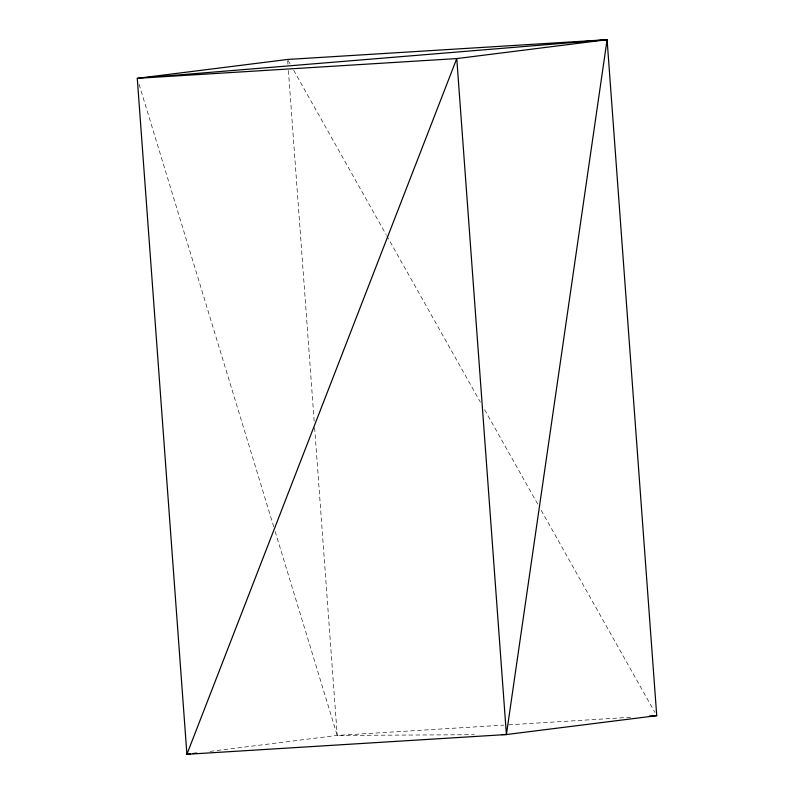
<?xml version="1.0" encoding="UTF-8"?>
<svg xmlns="http://www.w3.org/2000/svg" width="794" height="794" viewBox="0 0 794 794"><rect width="100%" height="100%" fill="white"/><g stroke="black" fill="none" stroke-linecap="round" stroke-linejoin="round"><path stroke-width="0.6" stroke-dasharray="3.97 2.98" d="M210.132 751.382L337.232 735.423L503.763 725.121M508.706 724.813L632.064 717.19M275.151 531.414L337.232 735.423L474.306 734.708M288.202 60.533L290.634 64.86M293.671 70.269L386.112 234.587M386.718 235.669L480.37 402.151M484.628 409.724L538.143 504.855M541.19 510.264L654.911 712.417M139.069 84.263L273.702 526.67M287.686 60.691L287.954 64.403M288.411 70.577L314.186 421.535M314.632 427.718L337.232 735.423"/><path stroke-width="1.19" d="M501.471 734.569L506.403 734.539L607.092 39.7L287.597 59.461L137.273 78.338L186.908 754.3L506.403 734.539L656.727 715.662L607.092 39.7L137.273 78.338L456.768 58.577L607.092 39.7M190.57 753.843L186.908 754.3L456.768 58.577L506.403 734.539M193.021 753.536L196.684 753.069M649.333 716.119L656.727 715.662"/></g></svg>
